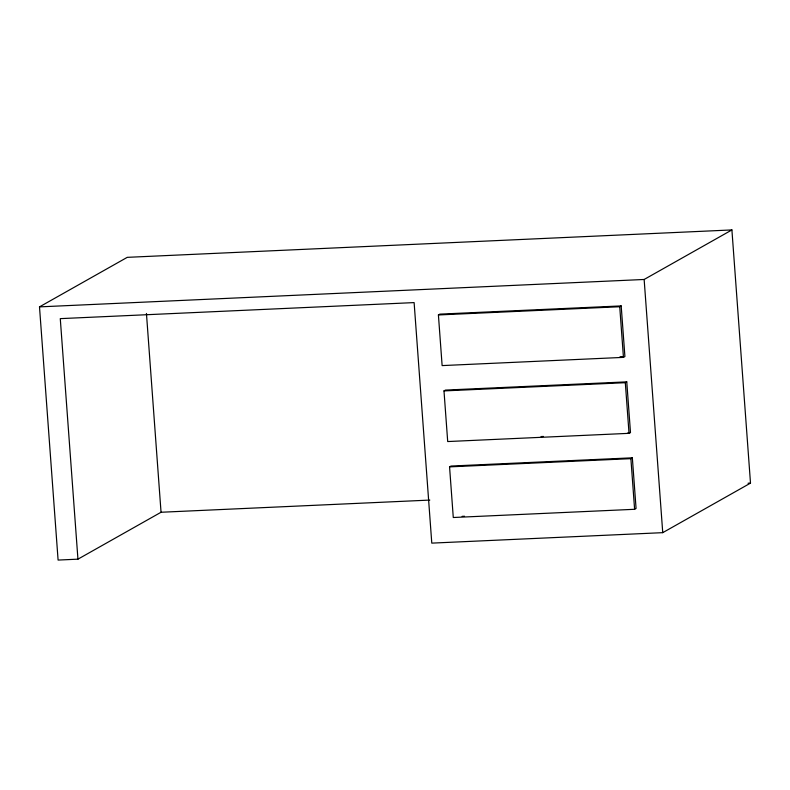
<?xml version="1.0" encoding="UTF-8"?>
<svg xmlns="http://www.w3.org/2000/svg" width="790" height="790" viewBox="0 0 790 790"><rect width="100%" height="100%" fill="white"/><g stroke="black" fill="none" stroke-linecap="round" stroke-linejoin="round"><path stroke-width="1.19" d="M39.5 306.875L127.259 257.343L731.905 229.93L750.5 483.125L662.741 532.658L431.784 543.125L414.118 302.6L60.277 318.637L77.943 559.162L58.095 560.071L39.5 306.875L644.146 279.472L731.905 229.93M438.411 314.953L439.862 314.134L621.187 305.918L624.91 356.557L623.448 357.376L442.124 365.592L438.411 314.953L619.735 306.737L621.187 305.918M77.943 559.162L161.042 512.256L429.809 500.08M443.99 390.912L445.442 390.092L626.766 381.876L630.489 432.515L629.028 433.335L447.703 441.551L443.99 390.912L625.315 382.696L626.766 381.876M449.559 466.87L451.021 466.051L632.346 457.825L636.069 508.464L634.607 509.293L453.282 517.509L449.559 466.87L630.894 458.654L632.346 457.825M620.012 356.774L622.461 356.665M541.051 436.564L543.5 436.455M628.04 432.624L630.489 432.515M748.041 483.233L750.5 483.125M462.091 516.354L464.54 516.245M644.146 279.472L662.741 532.658M619.735 306.737L623.448 357.376M625.315 382.696L629.028 433.335M630.894 458.654L634.607 509.293M146.446 313.452L161.042 512.256"/></g></svg>
